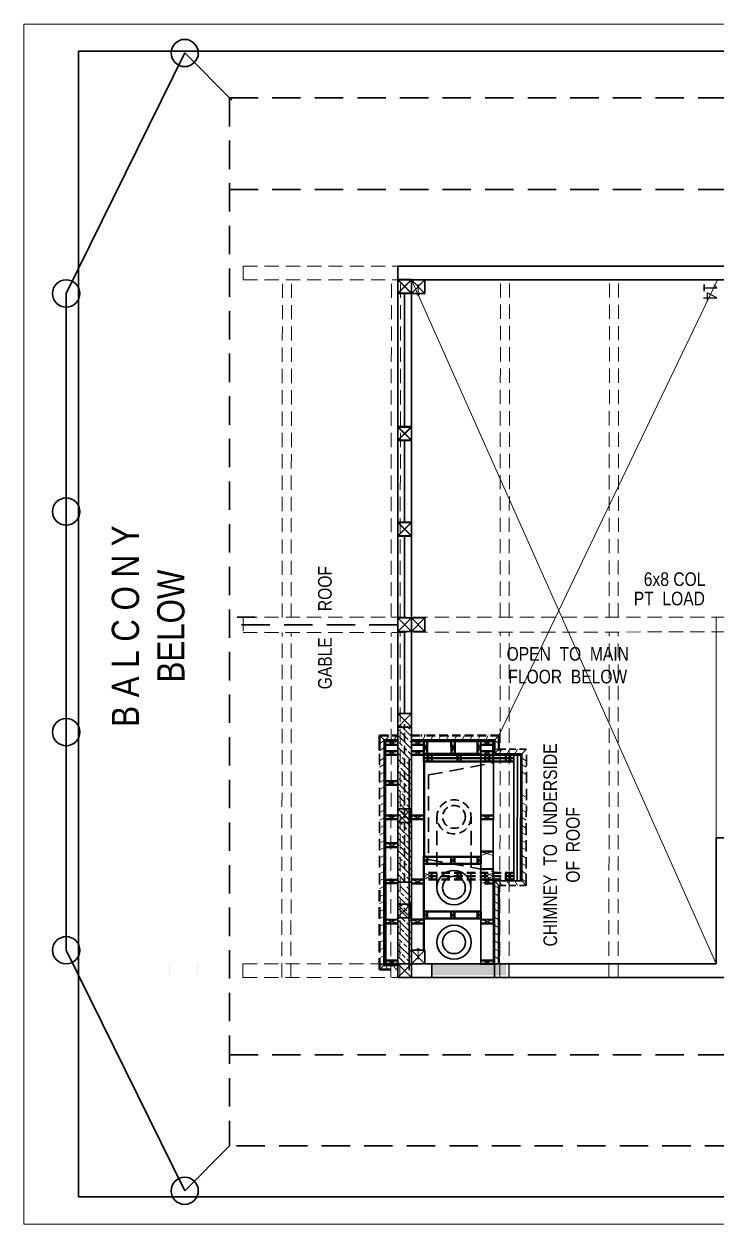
# Model space of a CAD drawing. Header units: inches. Extents: x 3662 to 8692, y 356 to 1283.
# Drawn here: x 3662 to 3967, y 356 to 884 of the extents above; entities that cross this region are included whole.
import ezdxf

# ---------------------------------------------------------------- set-up
doc = ezdxf.new("R2010")
doc.units = ezdxf.units.IN
doc.header["$MEASUREMENT"] = 0
doc.linetypes.add('HIDDEN', pattern=[0.375, 0.25, -0.125])
for name, color, linetype, lineweight in [('MASONRY', 1, 'Continuous', 30), ('NEW FRAMING', 6, 'Continuous', 30), ('NEW FRAMMING', 6, 'Continuous', 30), ('ROOF', 7, 'HIDDEN', 30), ('ROOF FRAMING', 7, 'HIDDEN', 20), ('WALL FRAMING', 7, 'Continuous', 30), ('WALLS', 7, 'Continuous', 30), ('WINDOWS', 5, 'Continuous', 30)]:
    doc.layers.add(name, color=color, linetype=linetype, lineweight=lineweight)
for name, color, linetype in [('TEXT', 7, 'Continuous'), ('TEXT80', 15, 'Continuous'), ('TITLE BLOCK', 7, 'Continuous')]:
    doc.layers.add(name, color=color, linetype=linetype)
doc.styles.add('ARCHENT', font='technical.ttf', dxfattribs={"height": 6})

msp = doc.modelspace()

# ---------------------------------------------------------------- hatches: boundary and pattern name
at = {"layer": 'NEW FRAMING', "linetype": 'Continuous', "lineweight": 9, "ltscale": 25}
h = msp.add_hatch(dxfattribs=at)
h.set_pattern_fill('ANSI33', color=256, scale=15, angle=90, style=0)
h.set_pattern_definition([(135, (5093.018, -4396.2767), (-2.6516504, -2.6516504), []), (135, (5093.018, -4393.625), (-2.6516504, -2.6516504), [1.875, -0.9375])])
h.paths.add_polyline_path([(3829.86, 541.74), (3832.86, 541.74), (3832.86, 575.74), (3829.86, 575.74)])
h.paths.add_polyline_path([(3826.86, 541.74), (3829.86, 541.74), (3829.86, 575.74), (3826.86, 575.74)])
h = msp.add_hatch(dxfattribs=at)
h.set_pattern_fill('ANSI33', color=256, scale=15, angle=90, style=0)
h.set_pattern_definition([(135, (5093.018, -4431.0017), (-2.6516504, -2.6516504), []), (135, (5093.018, -4428.35), (-2.6516504, -2.6516504), [1.875, -0.9375])])
h.paths.add_polyline_path([(3829.86, 507.02), (3832.86, 507.02), (3832.86, 541.02), (3829.86, 541.02)])
h.paths.add_polyline_path([(3826.86, 507.02), (3829.86, 507.02), (3829.86, 541.02), (3826.86, 541.02)])
h = msp.add_hatch(dxfattribs=at)
h.set_pattern_fill('ANSI33', color=256, scale=15, angle=90, style=0)
h.set_pattern_definition([(135, (5093.012, -4466.9954), (-2.6516504, -2.6516504), []), (135, (5093.012, -4464.3438), (-2.6516504, -2.6516504), [1.875, -0.9375])])
h.paths.add_polyline_path([(3829.86, 471.02), (3832.86, 471.02), (3832.86, 505.02), (3829.86, 505.02)])
h.paths.add_polyline_path([(3826.86, 471.02), (3829.86, 471.02), (3829.86, 505.02), (3826.86, 505.02)])
at = {"layer": 'WALLS', "linetype": 'Continuous', "lineweight": 20, "ltscale": 20}
h = msp.add_hatch(dxfattribs=at)
h.set_pattern_fill('ZIGZAG', color=6, scale=10, style=0)
h.set_pattern_definition([(360, (3568.6842, -299.0803), (1.25, 1.25), [1.25, -1.25]), (90, (3569.9342, -299.0803), (-1.25, 1.25), [1.25, -1.25])])
h.paths.add_polyline_path([(3842.35, 470.82), (3842.35, 465.82), (3862.37, 465.81), (3862.37, 470.82)])
h.paths.add_polyline_path([(3726.32, 470.83), (3726.32, 465.83), (3726.37, 465.83), (3726.37, 470.83)])
h = msp.add_hatch(dxfattribs=at)
h.set_pattern_fill('ZIGZAG', color=6, scale=10, style=0)
h.set_pattern_definition([(360, (3580.9064, -299.0539), (1.25, 1.25), [1.25, -1.25]), (90, (3582.1564, -299.0539), (-1.25, 1.25), [1.25, -1.25])])
h.paths.add_polyline_path([(3738.54, 470.85), (3738.54, 465.85), (3738.59, 465.85), (3738.59, 470.85)])
h.paths.add_polyline_path([(3858.7, 470.85), (3858.7, 465.84), (3874.59, 465.84), (3874.59, 470.85)])

# ---------------------------------------------------------------- linework, layer by layer
at = {"layer": 'MASONRY', "color": 6, "linetype": 'Continuous', "lineweight": 9, "ltscale": 20}
for p, q in [((3818.81, 571.42), (3821.08, 569.41)), ((3822.96, 571.42), (3821.81, 569.42)), ((3826.43, 571.42), (3825.27, 569.42)), ((3838.97, 571.41), (3837.82, 569.41)), ((3842.43, 571.41), (3841.28, 569.41)), ((3845.9, 571.41), (3844.74, 569.41)), ((3849.36, 571.41), (3848.21, 569.41)), ((3852.83, 571.41), (3851.67, 569.41)), ((3856.29, 571.41), (3855.14, 569.41)), ((3859.76, 571.41), (3858.6, 569.41)), ((3863.22, 571.41), (3862.06, 569.41)), ((3866.68, 571.41), (3865.53, 569.41)), ((3871.4, 571.41), (3869.4, 569.41)), ((3818.91, 567.98), (3820.91, 569.13)), ((3818.91, 564.85), (3821, 566.06)), ((3871.39, 564.86), (3869.3, 566.07)), ((3871.39, 567.98), (3869.39, 569.14)), ((3871.42, 565.39), (3869.4, 563.39)), ((3872.66, 565.39), (3871.51, 563.39)), ((3876.13, 565.39), (3874.97, 563.39)), ((3879.59, 565.39), (3878.44, 563.39)), ((3883.49, 565.39), (3881.53, 563.39)), ((3818.86, 560.27), (3820.78, 561.38)), ((3883.45, 560.27), (3881.52, 561.39)), ((3818.82, 554.18), (3820.82, 555.33)), ((3818.86, 557.47), (3820.79, 558.59)), ((3819.02, 554.19), (3821.02, 555.35)), ((3883.47, 554.19), (3881.47, 555.35)), ((3883.45, 557.48), (3881.52, 558.59)), ((3818.82, 550.71), (3820.82, 551.87)), ((3818.81, 547.58), (3820.9, 548.79)), ((3818.83, 544.13), (3820.83, 545.28)), ((3883.48, 544.13), (3881.48, 545.29)), ((3818.82, 537.53), (3820.91, 538.74)), ((3818.83, 540.66), (3820.83, 541.82)), ((3883.49, 537.54), (3881.4, 538.75)), ((3883.48, 540.67), (3881.48, 541.82)), ((3818.83, 534.08), (3820.83, 535.23)), ((3883.47, 534.08), (3881.47, 535.24)), ((3818.82, 527.48), (3820.91, 528.69)), ((3818.83, 530.61), (3820.83, 531.77)), ((3883.49, 527.49), (3881.39, 528.7)), ((3883.47, 530.62), (3881.47, 531.77)), ((3818.82, 524.02), (3820.82, 525.17)), ((3883.49, 524.02), (3881.49, 525.18)), ((3818.81, 520.89), (3820.83, 522.05)), ((3818.84, 517.44), (3820.84, 518.59)), ((3883.5, 520.89), (3881.47, 522.06)), ((3883.47, 517.44), (3881.47, 518.6)), ((3818.84, 513.97), (3820.84, 515.13)), ((3883.47, 513.98), (3881.47, 515.13)), ((3818.83, 507.38), (3820.92, 508.59)), ((3818.84, 510.51), (3820.84, 511.66)), ((3879.58, 505.39), (3878.43, 507.39)), ((3883.46, 505.39), (3881.45, 507.43)), ((3883.46, 507.06), (3881.46, 508.21)), ((3883.47, 510.52), (3881.47, 511.67)), ((3818.84, 503.92), (3820.84, 505.08)), ((3818.84, 500.46), (3820.84, 501.61)), ((3818.83, 497.33), (3820.92, 498.54)), ((3818.82, 490.73), (3820.84, 491.9)), ((3818.83, 493.86), (3820.83, 495.02)), ((3871.42, 493.76), (3869.42, 494.91)), ((3871.42, 490.3), (3869.42, 491.45)), ((3818.85, 487.28), (3820.85, 488.44)), ((3871.42, 486.83), (3869.42, 487.99)), ((3818.85, 483.82), (3820.85, 484.98)), ((3818.85, 480.36), (3820.85, 481.51)), ((3871.42, 483.37), (3869.42, 484.52)), ((3871.42, 479.9), (3869.42, 481.06)), ((3818.84, 476.89), (3820.84, 478.04)), ((3871.42, 476.44), (3869.42, 477.59)), ((3818.84, 473.42), (3820.84, 474.58)), ((3818.88, 469.98), (3820.88, 471.14)), ((3818.91, 468.36), (3820.79, 470.4)), ((3822.48, 468.44), (3821.33, 470.44)), ((3825.95, 468.43), (3824.8, 470.43)), ((3871.42, 472.98), (3869.42, 474.13))]:
    msp.add_line(p, q, dxfattribs=at)
at = {"layer": 'MASONRY', "color": 6, "linetype": 'HIDDEN', "lineweight": 40, "ltscale": 15}
for p, q in [((3818.81, 571.42), (3826.85, 571.41)), ((3819.08, 571.41), (3826.85, 571.41)), ((3832.85, 571.41), (3832.88, 571.41)), ((3832.88, 571.42), (3838.93, 571.42)), ((3871.4, 571.41), (3837.09, 571.41))]:
    msp.add_line(p, q, dxfattribs=at)
at = {"layer": 'MASONRY', "color": 6, "linetype": 'Continuous', "lineweight": 40, "ltscale": 15}
for p, q in [((3818.81, 571.41), (3818.82, 564.86)), ((3871.4, 571.41), (3871.39, 564.86)), ((3821.4, 470.9), (3821.42, 507.9)), ((3871.42, 471.04), (3871.42, 505.4))]:
    msp.add_line(p, q, dxfattribs=at)
at = {"layer": 'MASONRY', "color": 6, "linetype": 'HIDDEN', "lineweight": 30, "ltscale": 12}
for p, q in [((3871.42, 565.39), (3883.49, 565.39)), ((3871.42, 505.4), (3883.46, 505.39))]:
    msp.add_line(p, q, dxfattribs=at)
at = {"layer": 'MASONRY', "color": 6, "linetype": 'HIDDEN', "lineweight": 30, "ltscale": 20}
for p, q in [((3883.46, 505.39), (3883.49, 565.39)), ((3818.85, 505.88), (3818.82, 564.88))]:
    msp.add_line(p, q, dxfattribs=at)
at = {"layer": 'MASONRY', "color": 6, "linetype": 'HIDDEN', "lineweight": 9, "ltscale": 20}
for p, q in [((3871.42, 505.4), (3869.42, 507.4)), ((3872.65, 505.4), (3871.5, 507.4)), ((3876.11, 505.39), (3874.96, 507.4)), ((3871.42, 504.15), (3869.42, 505.3)), ((3871.42, 500.68), (3869.42, 501.84)), ((3871.42, 497.22), (3869.42, 498.37))]:
    msp.add_line(p, q, dxfattribs=at)
at = {"layer": 'MASONRY', "color": 6, "linetype": 'HIDDEN', "lineweight": 40, "ltscale": 20}
for q in [(3818.88, 505.82), (3826.88, 468.4)]:
    msp.add_line((3818.88, 468.39), q, dxfattribs=at)
at = {"layer": 'NEW FRAMING', "linetype": 'HIDDEN', "ltscale": 15}
msp.add_line((3829.86, 506.91), (3829.86, 576.36), dxfattribs=at)
at = {"layer": 'NEW FRAMING', "ltscale": 15}
for p, q in [((3832.88, 576.39), (3832.85, 506.9)), ((3821.48, 507.88), (3821.42, 568.83)), ((3832.85, 542.9), (3832.85, 506.9)), ((3875.85, 470.9), (3838.85, 470.9)), ((3875.85, 470.9), (3838.85, 470.9)), ((3875.86, 470.91), (3838.86, 470.91)), ((3875.87, 470.91), (3838.87, 470.91))]:
    msp.add_line(p, q, dxfattribs=at)
at = {"layer": 'NEW FRAMING', "color": 7, "linetype": 'Continuous', "lineweight": 40, "ltscale": 25}
for p, q in [((3821.08, 569.41), (3821.08, 559.89)), ((3869.4, 569.41), (3869.4, 563.39))]:
    msp.add_line(p, q, dxfattribs=at)
at = {"layer": 'NEW FRAMING', "color": 7, "linetype": 'Continuous', "lineweight": 40, "ltscale": 15}
for p, q in [((3826.85, 569.41), (3821.08, 569.41)), ((3869.4, 569.41), (3832.85, 569.41)), ((3820.79, 470.4), (3826.88, 470.4))]:
    msp.add_line(p, q, dxfattribs=at)
at = {"layer": 'NEW FRAMING', "linetype": 'Continuous', "lineweight": 40, "ltscale": 15}
for p, q in [((3821.41, 568.83), (3826.88, 568.83)), ((3821.42, 567.29), (3826.87, 567.3)), ((3868.88, 568.83), (3832.87, 568.91)), ((3832.87, 567.27), (3838.36, 567.27)), ((3838.35, 568.92), (3838.37, 559.89)), ((3839.86, 568.92), (3839.86, 563.41)), ((3850.45, 568.87), (3850.46, 563.31)), ((3851.95, 568.87), (3851.95, 563.31)), ((3861.95, 568.85), (3861.95, 563.35)), ((3868.88, 567.3), (3863.43, 567.3)), ((3868.88, 568.83), (3868.89, 559.89)), ((3821.41, 564.53), (3826.88, 564.54)), ((3821.59, 562.89), (3827.07, 562.9)), ((3832.85, 564.54), (3838.32, 564.54)), ((3832.85, 562.89), (3838.34, 562.9)), ((3881.03, 562.89), (3838.34, 562.9)), ((3863.44, 563.34), (3838.35, 563.4)), ((3838.37, 561.4), (3841.87, 561.4)), ((3841.87, 562.9), (3841.87, 559.89)), ((3853.18, 562.9), (3853.18, 559.89)), ((3854.68, 562.9), (3854.68, 559.89)), ((3868.89, 562.89), (3863.41, 562.9)), ((3868.89, 564.54), (3863.42, 564.54)), ((3865.41, 562.88), (3865.41, 561.39)), ((3865.41, 561.38), (3865.41, 559.89)), ((3874.52, 562.88), (3874.52, 561.39)), ((3874.52, 561.38), (3874.52, 559.89)), ((3821.3, 549.72), (3826.79, 549.73)), ((3821.32, 551.32), (3826.79, 551.33)), ((3821.38, 536.22), (3826.86, 536.23)), ((3821.38, 534.58), (3826.87, 534.58)), ((3832.83, 536.23), (3838.3, 536.24)), ((3832.83, 534.58), (3838.32, 534.59)), ((3868.92, 534.58), (3863.43, 534.59)), ((3868.92, 536.23), (3863.44, 536.24)), ((3821.41, 523.95), (3826.88, 523.96)), ((3821.41, 522.3), (3826.9, 522.31)), ((3838.37, 514.91), (3838.37, 517.92)), ((3863.42, 517.97), (3838.42, 517.94)), ((3839.87, 514.91), (3839.87, 517.92)), ((3850.39, 514.93), (3850.39, 517.94)), ((3851.89, 514.93), (3851.89, 517.94)), ((3861.92, 514.93), (3861.92, 517.94)), ((3863.42, 514.93), (3863.42, 517.94)), ((3868.9, 520.28), (3863.43, 520.28)), ((3863.42, 514.95), (3838.37, 514.93)), ((3868.9, 512.65), (3863.41, 512.66)), ((3821.42, 507.9), (3826.9, 507.9)), ((3838.38, 507.96), (3832.88, 507.96)), ((3821.4, 506.35), (3826.87, 506.35)), ((3838.38, 506.31), (3832.85, 506.31)), ((3838.37, 493.95), (3838.37, 490.94)), ((3863.42, 493.91), (3838.37, 493.93)), ((3839.87, 493.95), (3839.87, 490.94)), ((3850.39, 493.93), (3850.39, 490.92)), ((3851.89, 493.93), (3851.89, 490.92)), ((3861.92, 493.93), (3861.92, 490.92)), ((3863.42, 493.93), (3863.42, 490.92)), ((3826.88, 488.7), (3821.41, 488.71)), ((3826.88, 490.35), (3821.44, 490.36)), ((3838.37, 488.71), (3832.83, 488.71)), ((3838.37, 488.71), (3832.84, 488.72)), ((3838.37, 490.36), (3832.87, 490.36)), ((3838.37, 490.36), (3832.88, 490.36)), ((3863.42, 490.89), (3838.42, 490.92)), ((3868.87, 490.35), (3863.42, 490.36)), ((3868.84, 488.7), (3863.42, 488.71)), ((3821.4, 470.89), (3826.96, 470.9)), ((3821.47, 472.37), (3826.88, 472.38)), ((3868.83, 470.9), (3863.34, 470.91)), ((3869.03, 472.38), (3863.42, 472.38))]:
    msp.add_line(p, q, dxfattribs=at)
at = {"layer": 'NEW FRAMING', "color": 6, "linetype": 'Continuous', "lineweight": 40, "ltscale": 25}
msp.add_line((3838.42, 559.89), (3838.36, 476.9), dxfattribs=at)
at = {"layer": 'NEW FRAMING', "color": 6, "linetype": 'Continuous', "lineweight": 40, "ltscale": 15}
for p, q in [((3878.02, 561.39), (3838.95, 561.39)), ((3878.01, 559.89), (3838.96, 559.89)), ((3875.01, 561.39), (3878.02, 561.39))]:
    msp.add_line(p, q, dxfattribs=at)
at = {"layer": 'NEW FRAMING', "color": 6, "ltscale": 15}
for p, q in [((3877.95, 507.89), (3878.03, 562.89)), ((3879.45, 507.89), (3879.53, 562.89)), ((3880.95, 507.89), (3881.03, 562.89))]:
    msp.add_line(p, q, dxfattribs=at)
at = {"layer": 'NEW FRAMING', "color": 7, "ltscale": 15}
msp.add_line((3881.45, 507.43), (3881.53, 563.39), dxfattribs=at)
at = {"layer": 'NEW FRAMING', "linetype": 'HIDDEN', "lineweight": 40, "ltscale": 15}
for p, q in [((3877.96, 510.94), (3838.38, 510.97)), ((3877.96, 509.43), (3838.38, 509.47)), ((3877.95, 508.02), (3838.38, 508.01)), ((3841.79, 507.96), (3841.79, 510.96)), ((3853.17, 507.94), (3853.18, 510.95)), ((3854.67, 507.94), (3854.68, 510.95)), ((3868.88, 507.9), (3863.4, 507.9)), ((3865.39, 507.95), (3865.4, 509.44)), ((3865.4, 509.45), (3865.4, 510.94)), ((3868.94, 509.44), (3868.94, 510.94)), ((3868.94, 507.94), (3868.94, 509.44)), ((3874.46, 509.43), (3877.96, 509.43)), ((3874.47, 509.44), (3874.47, 510.93)), ((3874.47, 507.94), (3874.47, 509.43)), ((3868.88, 506.25), (3863.41, 506.25))]:
    msp.add_line(p, q, dxfattribs=at)
at = {"layer": 'NEW FRAMMING', "linetype": 'Continuous', "lineweight": 9, "ltscale": 25}
for p, q in [((3826.87, 567.3), (3821.42, 568.83)), ((3827.04, 568.84), (3821.6, 567.3)), ((3838.36, 567.27), (3832.87, 568.91)), ((3838.35, 568.87), (3832.87, 567.27)), ((3863.43, 567.3), (3868.88, 568.83)), ((3863.44, 568.84), (3868.88, 567.3)), ((3826.89, 562.89), (3821.41, 564.53)), ((3826.89, 564.49), (3821.41, 562.88)), ((3838.34, 562.9), (3832.85, 564.54)), ((3838.34, 564.5), (3832.85, 562.89)), ((3863.41, 562.9), (3868.89, 564.54)), ((3863.41, 564.5), (3868.89, 562.89)), ((3826.79, 549.73), (3821.3, 551.37)), ((3826.79, 551.33), (3821.3, 549.72)), ((3826.87, 534.58), (3821.38, 536.22)), ((3826.87, 536.18), (3821.38, 534.58)), ((3838.32, 534.59), (3832.83, 536.23)), ((3838.32, 536.19), (3832.83, 534.58)), ((3863.43, 534.59), (3868.92, 536.23)), ((3863.43, 536.19), (3868.92, 534.58)), ((3826.9, 522.31), (3821.41, 523.95)), ((3826.9, 523.91), (3821.41, 522.3)), ((3863.41, 518.64), (3868.9, 520.28)), ((3863.41, 520.24), (3868.9, 518.63)), ((3826.9, 507.9), (3821.42, 506.25)), ((3826.9, 506.3), (3821.42, 507.9)), ((3832.85, 506.31), (3838.38, 507.95)), ((3832.85, 507.91), (3838.38, 506.31)), ((3826.92, 490.36), (3821.42, 488.88)), ((3826.92, 488.88), (3821.49, 490.36)), ((3832.83, 488.71), (3838.37, 490.35)), ((3832.83, 490.31), (3838.37, 488.71)), ((3863.42, 490.36), (3868.84, 488.7)), ((3863.42, 488.71), (3868.84, 490.35)), ((3826.9, 472.38), (3821.4, 470.9)), ((3826.9, 470.9), (3821.47, 472.37)), ((3863.4, 470.9), (3868.83, 472.38)), ((3863.4, 472.38), (3869.04, 470.9))]:
    msp.add_line(p, q, dxfattribs=at)
at = {"layer": 'NEW FRAMMING', "color": 6, "linetype": 'Continuous', "ltscale": 25}
for p, q in [((3826.88, 470.9), (3826.86, 568.84)), ((3863.41, 470.91), (3863.44, 568.84))]:
    msp.add_line(p, q, dxfattribs=at)
at = {"layer": 'NEW FRAMMING', "color": 6, "linetype": 'HIDDEN', "ltscale": 25}
for p, q in [((3844.11, 504.44), (3844.13, 535.58)), ((3859.11, 504.42), (3859.13, 535.58))]:
    msp.add_line(p, q, dxfattribs=at)
at = {"layer": 'NEW FRAMMING', "linetype": 'HIDDEN', "lineweight": 9, "ltscale": 25}
for p, q in [((3863.4, 507.9), (3868.88, 506.25)), ((3863.4, 506.3), (3868.88, 507.9))]:
    msp.add_line(p, q, dxfattribs=at)
at = {"layer": 'ROOF', "color": 7, "ltscale": 50}
msp.add_line((3752.85, 851.9), (3752.85, 390.9), dxfattribs=at)
at = {"layer": 'ROOF', "linetype": 'HIDDEN', "ltscale": 50}
for p, q in [((3752.85, 811.6), (4330.85, 811.6)), ((3752.85, 430.9), (4330.85, 430.9))]:
    msp.add_line(p, q, dxfattribs=at)
at = {"layer": 'ROOF', "ltscale": 50}
msp.add_line((3826.85, 620.09), (3752.85, 620.09), dxfattribs=at)
at = {"layer": 'ROOF FRAMING', "lineweight": 5, "ltscale": 25}
for p, q in [((3758.85, 777.95), (3758.84, 771.95)), ((3758.77, 623.51), (3758.76, 616.67)), ((3758.66, 470.95), (3758.66, 464.95))]:
    msp.add_line(p, q, dxfattribs=at)
at = {"layer": 'ROOF FRAMING', "color": 7, "lineweight": 5, "ltscale": 25}
for p, q in [((3758.85, 777.95), (3826.85, 777.9)), ((3758.84, 771.95), (3826.85, 771.9)), ((3758.66, 470.95), (3826.85, 470.9)), ((3758.66, 464.95), (3827.06, 464.9))]:
    msp.add_line(p, q, dxfattribs=at)
at = {"layer": 'ROOF FRAMING', "color": 7, "linetype": 'HIDDEN', "lineweight": 5, "ltscale": 25}
for p, q in [((3775.96, 623.29), (3776.06, 771.94)), ((3779.96, 623.29), (3780.06, 771.94)), ((3823.96, 623.29), (3824.06, 771.93)), ((3827.96, 623.29), (3828.06, 771.93)), ((3871.96, 623.46), (3872.06, 772.11)), ((3875.96, 623.46), (3876.06, 772.11)), ((3919.96, 623.44), (3920.06, 772.07)), ((3923.96, 623.44), (3924.06, 772.07)), ((3775.84, 464.94), (3775.95, 616.68)), ((3779.84, 464.93), (3779.95, 616.68)), ((3823.84, 464.94), (3823.95, 616.68)), ((3827.84, 464.93), (3827.95, 616.68)), ((3871.84, 465.11), (3871.95, 616.85)), ((3875.84, 465.1), (3875.95, 616.85)), ((3919.84, 465.07), (3919.95, 616.92)), ((3923.84, 465.07), (3923.95, 616.93))]:
    msp.add_line(p, q, dxfattribs=at)
at = {"layer": 'ROOF FRAMING', "color": 7, "linetype": 'HIDDEN', "lineweight": 20, "ltscale": 25}
msp.add_line((3758.77, 623.51), (4324.77, 623.26), dxfattribs=at)
at = {"layer": 'ROOF FRAMING', "ltscale": 25}
msp.add_line((3758.76, 616.67), (4324.76, 617.55), dxfattribs=at)
at = {"layer": 'TEXT', "color": 6, "linetype": 'HIDDEN', "lineweight": 30, "ltscale": 15}
for radius in [7.5, 5]:
    msp.add_circle((3851.63, 535.58), radius, dxfattribs=at)
at = {"layer": 'TEXT', "color": 6, "linetype": 'Continuous', "lineweight": 30, "ltscale": 15}
for centre, radius in [((3851.61, 504.43), 7.5), ((3851.61, 504.43), 5), ((3851.62, 480.42), 7.5), ((3851.62, 480.42), 5)]:
    msp.add_circle(centre, radius, dxfattribs=at)
at = {"layer": 'TITLE BLOCK', "color": 7, "linetype": 'Continuous', "lineweight": 0, "ltscale": 0.5}
for p, q in [((4478.28, 884.45), (3662.29, 884.45)), ((3662.29, 884.45), (3662.29, 356.45)), ((3662.29, 356.45), (4478.28, 356.45))]:
    msp.add_line(p, q, dxfattribs=at)
at = {"layer": 'TITLE BLOCK', "color": 7, "linetype": 'Continuous', "lineweight": 30, "ltscale": 0.5}
for p, q in [((3686.29, 872.45), (3686.29, 368.45)), ((4466.28, 872.45), (3686.29, 872.45)), ((3686.29, 368.45), (4466.28, 368.45))]:
    msp.add_line(p, q, dxfattribs=at)
at = {"layer": 'WALL FRAMING', "ltscale": 15}
for p, q in [((3680.85, 765.9), (3733.05, 871.7)), ((3753.85, 850.9), (3733.05, 871.7)), ((3826.85, 464.9), (3826.85, 777.9)), ((3826.85, 777.9), (4018, 777.9)), ((3832.85, 772.06), (3826.85, 772.06)), ((3832.85, 771.89), (3826.85, 771.89)), ((3832.85, 771.89), (3826.85, 771.89)), ((3832.85, 766.06), (3832.85, 772.06)), ((3832.85, 470.9), (3832.85, 771.9)), ((3832.85, 771.9), (4014.57, 771.9)), ((3832.85, 765.89), (3832.85, 771.89)), ((3832.85, 765.89), (3832.85, 771.89)), ((3680.85, 476.9), (3680.85, 765.9)), ((3832.85, 766.06), (3826.85, 766.06)), ((3832.85, 765.89), (3826.85, 765.89)), ((3832.85, 765.89), (3826.85, 765.89)), ((3832.85, 707.3), (3826.85, 707.3)), ((3832.85, 707.13), (3826.85, 707.13)), ((3832.85, 707.13), (3826.85, 707.13)), ((3832.85, 701.3), (3832.85, 707.3)), ((3832.85, 701.13), (3832.85, 707.13)), ((3832.85, 701.13), (3832.85, 707.13)), ((3832.85, 701.3), (3826.85, 701.3)), ((3832.85, 701.13), (3826.85, 701.13)), ((3832.85, 701.13), (3826.85, 701.13)), ((3832.85, 665.3), (3826.85, 665.3)), ((3832.85, 659.3), (3832.85, 665.3)), ((3832.85, 665.13), (3826.85, 665.13)), ((3832.85, 665.13), (3826.85, 665.13)), ((3832.85, 659.13), (3832.85, 665.13)), ((3832.85, 659.13), (3832.85, 665.13)), ((3832.85, 659.3), (3826.85, 659.3)), ((3832.85, 659.13), (3826.85, 659.13)), ((3832.85, 659.13), (3826.85, 659.13)), ((3832.85, 581.13), (3826.85, 581.13)), ((3832.85, 575.13), (3832.85, 581.13)), ((3832.85, 575.13), (3826.85, 575.13)), ((3832.85, 539.14), (3826.85, 539.14)), ((3832.63, 533.14), (3832.63, 539.14)), ((3832.85, 533.14), (3832.85, 539.14)), ((3832.85, 533.14), (3826.85, 533.14)), ((3967, 526.9), (3967, 526.9)), ((3979, 526.4), (3967, 526.4)), ((3967, 526.4), (3967, 470.9)), ((3832.85, 470.9), (3832.85, 506.9)), ((3832.64, 497.16), (3826.64, 497.16)), ((3832.63, 491.16), (3832.63, 497.16)), ((3832.64, 491.16), (3832.64, 497.16)), ((3832.64, 491.16), (3826.64, 491.16)), ((3680.85, 476.9), (3733.05, 371.1)), ((3838.85, 470.9), (3838.85, 476.9)), ((3832.85, 470.91), (3826.85, 470.91)), ((3832.85, 464.91), (3832.85, 470.91)), ((3967, 470.9), (3832.85, 470.9)), ((3868.84, 470.9), (3835.85, 470.9)), ((3832.85, 464.91), (3826.85, 464.91)), ((4135, 464.9), (3826.85, 464.9)), ((3752.85, 390.9), (3733.05, 371.1))]:
    msp.add_line(p, q, dxfattribs=at)
at = {"layer": 'WALL FRAMING', "linetype": 'HIDDEN', "ltscale": 50}
for p, q in [((3752.85, 851.9), (4330.85, 851.9)), ((4330.85, 390.9), (3752.85, 390.9))]:
    msp.add_line(p, q, dxfattribs=at)
at = {"layer": 'WALL FRAMING', "color": 7, "lineweight": 5, "ltscale": 25}
for p, q in [((3832.85, 771.9), (3967, 470.9)), ((3871.4, 571.41), (3967.6, 771.9))]:
    msp.add_line(p, q, dxfattribs=at)
at = {"layer": 'WALL FRAMING', "color": 9, "ltscale": 15}
for p, q in [((3832.85, 765.9), (3832.85, 771.9)), ((3832.85, 470.9), (3832.85, 476.9))]:
    msp.add_line(p, q, dxfattribs=at)
at = {"layer": 'WALL FRAMING', "color": 9, "linetype": 'Continuous', "lineweight": 9, "ltscale": 150}
for p, q in [((3835.85, 770.01), (3835.85, 765.32)), ((3835.85, 765.32), (3835.26, 765.32)), ((3836.44, 765.32), (3835.85, 765.32)), ((3835.26, 477.48), (3835.85, 477.48)), ((3835.85, 472.79), (3835.85, 477.48)), ((3835.85, 477.48), (3836.44, 477.48))]:
    msp.add_line(p, q, dxfattribs=at)
at = {"layer": 'WALL FRAMING', "color": 4, "ltscale": 15}
for p, q in [((3764.09, 623.4), (3756.1, 623.4)), ((3832.85, 623.13), (3826.85, 623.13)), ((3838.85, 623.13), (3832.85, 623.13)), ((3832.85, 617.13), (3832.85, 623.13)), ((3838.85, 617.13), (3838.85, 623.13)), ((3832.85, 617.13), (3826.85, 617.13)), ((3838.85, 617.13), (3832.85, 617.13))]:
    msp.add_line(p, q, dxfattribs=at)
at = {"layer": 'WALL FRAMING', "linetype": 'Continuous', "lineweight": 20, "ltscale": 15}
for p, q in [((3967, 623.4), (3967, 526.9)), ((3967, 541.9), (3967, 526.4))]:
    msp.add_line(p, q, dxfattribs=at)
at = {"layer": 'WALL FRAMING', "color": 6, "linetype": 'Continuous', "lineweight": 9, "ltscale": 25}
for p, q in [((3839.86, 568.9), (3838.36, 563.34)), ((3838.36, 568.9), (3839.86, 563.33)), ((3850.45, 568.87), (3851.95, 563.31)), ((3851.95, 568.87), (3850.46, 563.31)), ((3861.95, 568.85), (3863.44, 563.34)), ((3863.44, 568.84), (3861.96, 563.35)), ((3841.87, 561.4), (3838.35, 562.9)), ((3841.87, 562.9), (3838.36, 561.4)), ((3841.87, 559.9), (3838.37, 561.39)), ((3841.87, 561.39), (3838.37, 559.89)), ((3854.68, 562.9), (3853.18, 559.89)), ((3853.18, 562.9), (3854.68, 559.89)), ((3868.89, 561.39), (3865.39, 562.89)), ((3868.89, 562.89), (3865.39, 561.39)), ((3868.89, 559.89), (3865.39, 561.39)), ((3868.89, 561.39), (3865.39, 559.89)), ((3878.02, 561.39), (3874.51, 562.89)), ((3878.03, 562.89), (3874.51, 561.39)), ((3878.01, 559.89), (3874.51, 561.39)), ((3878.02, 561.39), (3874.51, 559.89)), ((3839.87, 514.91), (3838.37, 517.92)), ((3838.37, 514.91), (3839.87, 517.92)), ((3851.89, 514.93), (3850.39, 517.94)), ((3850.39, 514.93), (3851.89, 517.94)), ((3863.42, 514.93), (3861.92, 517.94)), ((3861.92, 514.93), (3863.42, 517.94)), ((3839.87, 493.95), (3838.37, 490.94)), ((3838.37, 493.95), (3839.87, 490.94)), ((3851.89, 493.93), (3850.39, 490.92)), ((3850.39, 493.93), (3851.89, 490.92)), ((3863.42, 493.93), (3861.92, 490.92)), ((3861.92, 493.93), (3863.42, 490.92))]:
    msp.add_line(p, q, dxfattribs=at)
at = {"layer": 'WALL FRAMING', "linetype": 'Continuous', "ltscale": 25}
msp.add_line((3831.83, 560.77), (3831.83, 468.14), dxfattribs=at)
at = {"layer": 'WALL FRAMING', "color": 6, "linetype": 'HIDDEN', "lineweight": 9, "ltscale": 25}
for p, q in [((3841.79, 509.46), (3838.29, 510.97)), ((3841.79, 510.96), (3838.38, 509.47)), ((3841.79, 507.96), (3838.38, 509.47)), ((3841.79, 509.46), (3838.38, 508.01)), ((3853.17, 507.94), (3854.68, 510.95)), ((3854.67, 507.94), (3853.18, 510.95)), ((3868.88, 510.94), (3865.38, 509.44)), ((3868.88, 509.44), (3865.38, 510.94)), ((3868.88, 509.44), (3865.38, 507.94)), ((3868.88, 507.94), (3865.38, 509.44)), ((3877.96, 509.43), (3874.45, 507.93)), ((3877.96, 510.93), (3874.46, 509.43)), ((3877.96, 509.43), (3874.46, 510.93)), ((3877.95, 507.93), (3874.46, 509.43))]:
    msp.add_line(p, q, dxfattribs=at)
at = {"layer": 'WALL FRAMING', "linetype": 'Continuous', "ltscale": 15}
for p, q in [((3875.85, 470.9), (3832.85, 470.9)), ((3875.85, 470.9), (3832.85, 470.9)), ((3875.85, 470.9), (3832.85, 470.9)), ((3875.86, 470.91), (3832.86, 470.91)), ((3875.87, 470.91), (3832.87, 470.91))]:
    msp.add_line(p, q, dxfattribs=at)
at = {"layer": 'WALL FRAMING', "ltscale": 15}
for centre in [(3733.05, 871.7), (3680.85, 765.9), (3680.85, 669.9), (3680.85, 572.9), (3680.85, 476.9), (3733.05, 371.1)]:
    msp.add_circle(centre, 6, dxfattribs=at)
at = {"layer": 'WALLS', "linetype": 'Continuous', "lineweight": 9, "ltscale": 15}
for p, q in [((3826.85, 772.06), (3832.85, 766.06)), ((3826.85, 766.06), (3832.85, 772.06)), ((3826.85, 771.89), (3832.85, 765.89)), ((3826.85, 765.89), (3832.85, 771.89)), ((3826.85, 771.89), (3832.85, 765.89)), ((3826.85, 765.89), (3832.85, 771.89)), ((3826.85, 707.3), (3832.85, 701.3)), ((3826.85, 701.3), (3832.85, 707.3)), ((3826.85, 707.13), (3832.85, 701.13)), ((3826.85, 701.13), (3832.85, 707.13)), ((3826.85, 707.13), (3832.85, 701.13)), ((3826.85, 701.13), (3832.85, 707.13)), ((3826.85, 665.3), (3832.85, 659.3)), ((3826.85, 659.3), (3832.85, 665.3)), ((3826.85, 665.13), (3832.85, 659.13)), ((3826.85, 659.13), (3832.85, 665.13)), ((3826.85, 665.13), (3832.85, 659.13)), ((3826.85, 659.13), (3832.85, 665.13)), ((3826.85, 581.13), (3832.85, 575.13)), ((3826.85, 575.13), (3832.85, 581.13)), ((3826.85, 539.14), (3832.85, 533.14)), ((3826.85, 533.14), (3832.85, 539.14)), ((3826.64, 497.16), (3832.64, 491.16)), ((3826.64, 491.16), (3832.64, 497.16)), ((3826.85, 470.91), (3832.85, 464.91)), ((3826.85, 464.91), (3832.85, 470.91))]:
    msp.add_line(p, q, dxfattribs=at)
at = {"layer": 'WALLS', "ltscale": 15}
for p, q in [((3838.85, 771.9), (3832.85, 771.9)), ((3838.85, 765.9), (3838.85, 771.9)), ((3838.85, 765.9), (3832.85, 765.9)), ((3881.53, 563.39), (3869.4, 563.39)), ((3826.86, 506.91), (3832.86, 506.91)), ((3832.85, 506.9), (3832.85, 470.9)), ((3881.45, 507.43), (3869.43, 507.43)), ((3838.85, 476.9), (3832.85, 476.9)), ((3832.85, 470.9), (3832.85, 476.9)), ((3832.86, 470.91), (3826.86, 470.91)), ((3838.85, 470.9), (3832.85, 470.9)), ((3832.85, 464.9), (3832.85, 470.9)), ((3841.85, 464.9), (3841.85, 470.9))]:
    msp.add_line(p, q, dxfattribs=at)
at = {"layer": 'WALLS', "color": 7, "linetype": 'Continuous', "lineweight": 9, "ltscale": 15}
for p, q in [((3832.85, 771.9), (3838.85, 765.9)), ((3832.85, 765.9), (3838.85, 771.9)), ((3832.85, 476.9), (3838.85, 470.9)), ((3832.85, 470.9), (3838.85, 476.9))]:
    msp.add_line(p, q, dxfattribs=at)
at = {"layer": 'WALLS', "color": 4, "linetype": 'Continuous', "lineweight": 9, "ltscale": 15}
for p, q in [((3826.85, 623.13), (3832.85, 617.13)), ((3826.85, 617.13), (3832.85, 623.13)), ((3832.85, 623.13), (3838.85, 617.13)), ((3832.85, 617.13), (3838.85, 623.13))]:
    msp.add_line(p, q, dxfattribs=at)
at = {"layer": 'WALLS', "lineweight": 20, "ltscale": 15}
for p, q in [((3832.85, 470.9), (3832.85, 612.31)), ((3832.86, 470.91), (3832.87, 612.32)), ((3875.85, 464.9), (3875.85, 470.9))]:
    msp.add_line(p, q, dxfattribs=at)
at = {"layer": 'WALLS', "linetype": 'Continuous', "lineweight": 30, "ltscale": 25}
for p, q in [((3820.9, 559.88), (3820.79, 470.4)), ((3869.42, 507.4), (3869.53, 464.96))]:
    msp.add_line(p, q, dxfattribs=at)
at = {"layer": 'WALLS', "color": 6, "linetype": 'Continuous', "lineweight": 30, "ltscale": 25}
for p, q in [((3869, 559.85), (3868.92, 507.9)), ((3868.92, 507.9), (3869.04, 470.9))]:
    msp.add_line(p, q, dxfattribs=at)
at = {"layer": 'WALLS', "linetype": 'HIDDEN', "lineweight": 30, "ltscale": 25}
for p, q in [((3840.44, 554.03), (3869.37, 559.39)), ((3840.44, 554.03), (3840.44, 516.78)), ((3840.45, 516.77), (3869.34, 511.54))]:
    msp.add_line(p, q, dxfattribs=at)
at = {"layer": 'WINDOWS', "ltscale": 25}
for p, q in [((3829.85, 765.89), (3829.85, 707.13)), ((3829.85, 701.3), (3829.85, 665.3)), ((3829.85, 659.13), (3829.85, 623.13)), ((3829.85, 617.13), (3829.85, 581.13))]:
    msp.add_line(p, q, dxfattribs=at)

# ---------------------------------------------------------------- texts
at = {"layer": 'TEXT80', "width": 360.0625, "attachment_point": 5, "style": 'ARCHENT'}
for s, insert, char_height, rotation in [('{\\C7;14}', (3964.46, 766.54), 6, 270.0328), ('{\\C7;B A L C O N Y\\PBELOW}', (3717.04, 619.54), 12, 90.0328), ('{\\C7;GABLE      ROOF}', (3794.84, 618.84), 6, 90.0328), ('{\\C4;6x8 COL}', (3948.76, 640.14), 6, 0.0328), ('{\\C4;PT  LOAD}', (3946.45, 631.62), 6, 0.0328), ('{\\C7;OPEN  TO  MAIN\\PFLOOR  BELOW}', (3901.72, 602.27), 6, 0.0328), ('{\\C7;CHIMNEY  TO  UNDERSIDE\\POF  ROOF}', (3899.04, 523.23), 6, 90.0328)]:
    msp.add_mtext(s, dxfattribs=dict(at, insert=insert, char_height=char_height, rotation=rotation))

doc.saveas('drawing.dxf')
